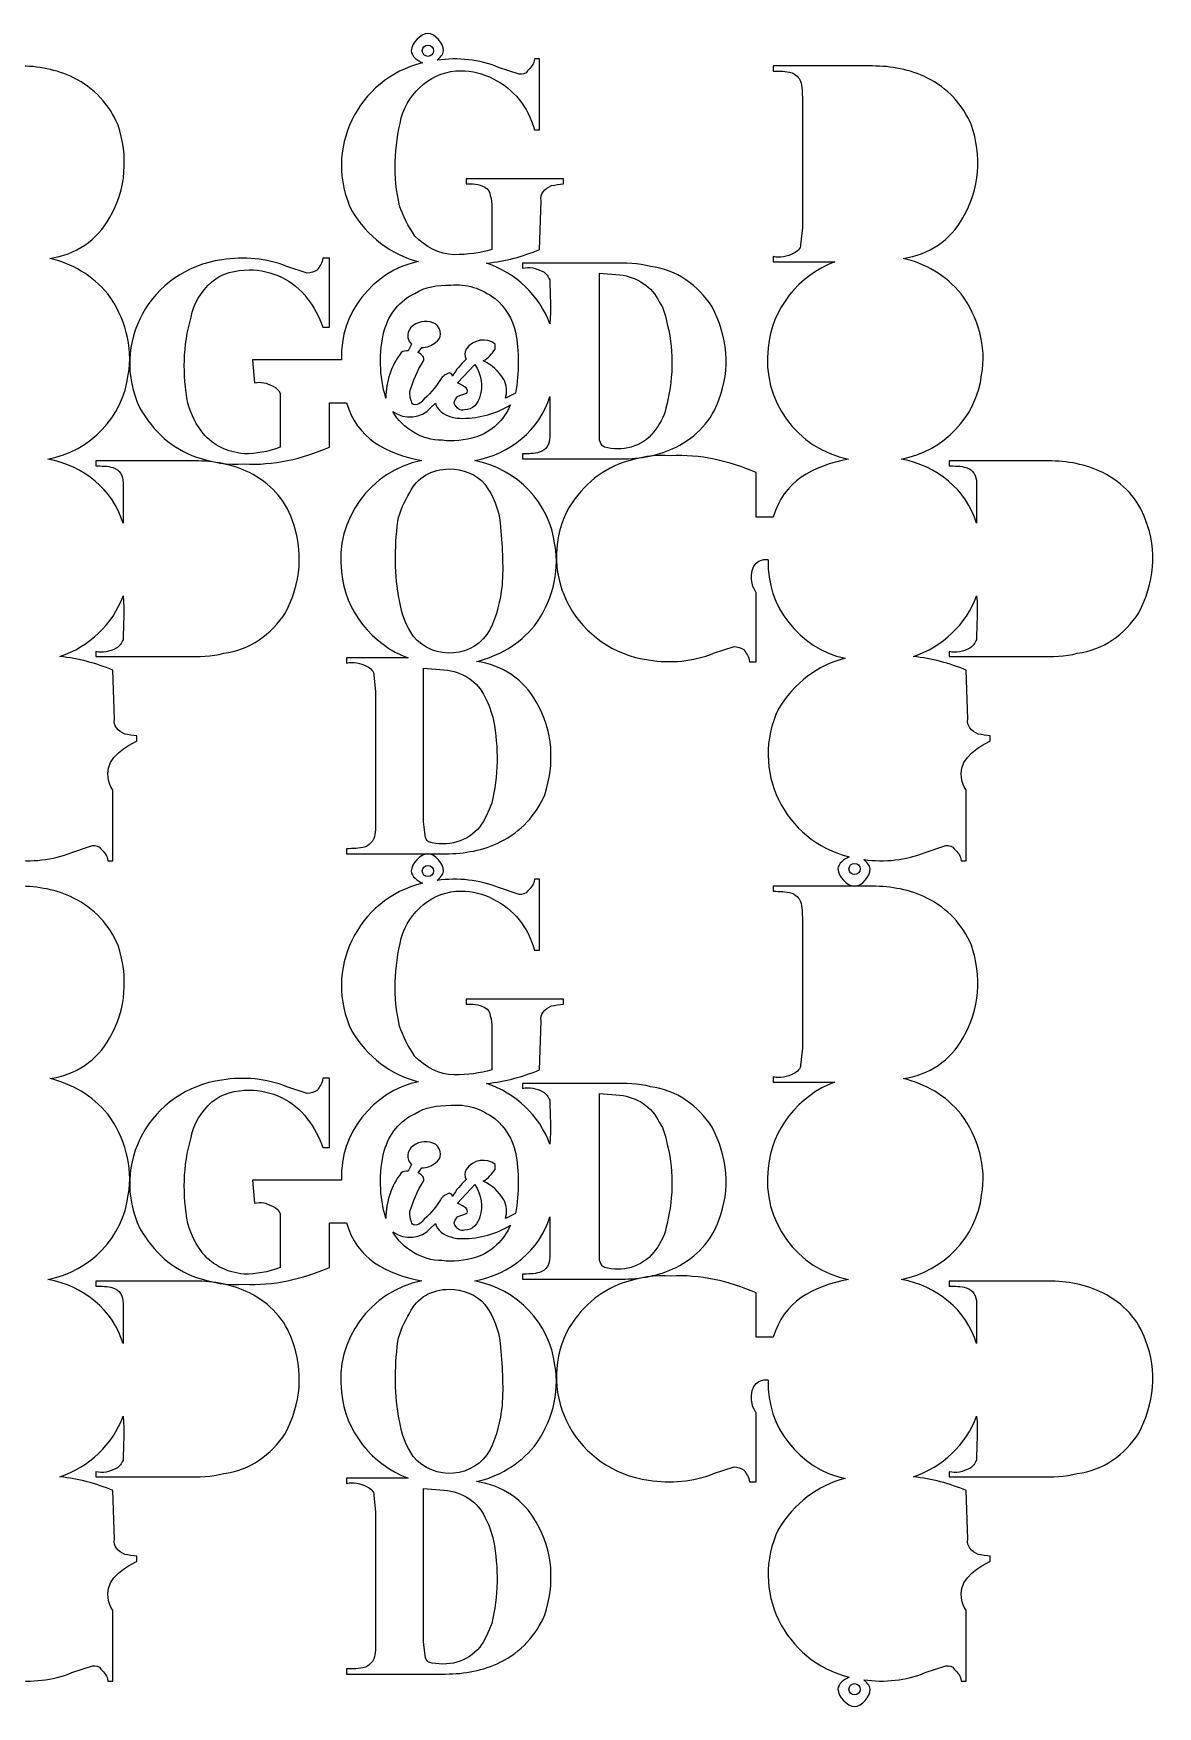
# Model space of a CAD drawing. Extents: x -18 to 3238, y 190 to 1701.
# Drawn here: x 2223 to 3238, y 190 to 1701 of the extents above; entities that cross this region are included whole.
import ezdxf

# ---------------------------------------------------------------- set-up
doc = ezdxf.new("R2010")
doc.units = 0
doc.layers.add('H0104_Printing_Least_16', color=7, linetype='CONTINUOUS')

msp = doc.modelspace()

# ---------------------------------------------------------------- linework, layer by layer
at = {"layer": 'H0104_Printing_Least_16', "color": 7}
for points in [[(2574.173736, 1685.034058)], [(2835.639729, 1453.760064)], [(2613.766735, 1380.640065)], [(2658.449734, 1376.070066)], [(2794.03873, 1362.360066)], [(2623.011734, 1336.464067)], [(2630.715734, 1293.810068)], [(2871.887628, 1215.99417)], [(2630.715734, 1101.870072)], [(2964.240626, 951.523176)], [(2574.173736, 944.565176)], [(2835.639729, 713.291182)], [(2613.766735, 640.171184)], [(2658.449734, 635.601184)], [(2794.03873, 621.891184)], [(2623.011734, 595.995185)], [(2630.715734, 553.341186)], [(2871.887628, 475.525288)], [(2630.715734, 361.401191)], [(2964.240626, 211.054295)]]:
    msp.add_lwpolyline(points, close=True, dxfattribs=at)
for points in [[(2675.397733, 1613.70906), (2680.020733, 1613.70906), (2680.020733, 1677.690058), (2675.397733, 1677.690058)], [(2661.530733, 1663.979058), (2643.041734, 1670.073058)], [(2980.293625, 1671.321158), (2890.927628, 1671.321158), (2890.927628, 1666.752158)], [(2917.121627, 1640.855159), (2917.121627, 1525.081162), (2915.580627, 1509.849162)], [(2701.591732, 1564.963061), (2701.591732, 1569.533061), (2613.766735, 1569.533061), (2613.766735, 1564.963061)], [(2636.878734, 1543.636061), (2636.878734, 1505.553062)], [(2680.020733, 1505.553062), (2681.560733, 1549.729061)], [(2484.340738, 1435.480064), (2490.503738, 1435.480064), (2490.503738, 1497.936063), (2484.340738, 1497.936063)], [(2890.927628, 1499.185163), (2890.927628, 1494.615163), (2946.396626, 1494.615163)], [(2470.473738, 1484.226063), (2451.983739, 1490.320063)], [(2746.274731, 1493.366063), (2664.612733, 1493.366063), (2664.612733, 1488.797063)], [(2733.947732, 1333.416067), (2733.947732, 1345.603066), (2733.947732, 1484.226063), (2752.437731, 1482.703063)], [(2564.461736, 1420.246064), (2561.379736, 1414.153065)], [(2639.959734, 1415.677065), (2639.959734, 1420.246064)], [(2501.288737, 1406.536065), (2501.236737, 1405.931065), (2421.114739, 1405.931065), (2422.708739, 1385.210065)], [(2570.624736, 1412.630065), (2573.705736, 1417.200065)], [(2606.062735, 1385.210065), (2621.470734, 1401.967065)], [(2445.820739, 1376.070066), (2445.820739, 1363.883066), (2445.820739, 1327.323067)], [(2658.449734, 1376.070066), (2649.204734, 1371.500066)], [(2490.503738, 1327.323067), (2490.503738, 1361.263066), (2490.503738, 1367.357066), (2505.911737, 1367.357066)], [(2581.409735, 1362.360066), (2586.032735, 1366.930066)], [(2689.264733, 1373.024066), (2689.264733, 1336.464067)], [(2368.975341, 1314.862167), (2279.609343, 1314.862167), (2279.609343, 1310.292167)], [(2664.612733, 1321.230067), (2664.612733, 1316.660067), (2753.977731, 1316.660067)], [(3138.994622, 1314.862167), (3049.628624, 1314.862167), (3049.628624, 1310.292167)], [(2890.927628, 1264.166168), (2875.519628, 1264.166168), (2875.519628, 1270.259168), (2875.519628, 1304.199167)], [(2304.262342, 1295.059168), (2304.262342, 1258.499169)], [(3074.281623, 1295.059168), (3074.281623, 1258.499169)], [(2886.252628, 1225.592169), (2886.305628, 1224.986169)], [(2869.356628, 1133.586172), (2875.519628, 1133.586172), (2875.519628, 1196.04217)], [(2279.609343, 1142.726171), (2279.609343, 1138.156172), (2361.271341, 1138.156172)], [(2561.379736, 1136.907072), (2505.911737, 1136.907072), (2505.911737, 1132.337072)], [(2837.000629, 1141.202171), (2855.489629, 1147.296171)], [(3049.628624, 1142.726171), (3049.628624, 1138.156172), (3131.290622, 1138.156172)], [(2296.558343, 1081.793173), (2295.017343, 1125.970172)], [(2530.563737, 1121.674072), (2532.104737, 1106.441072), (2532.104737, 990.667075)], [(2576.787736, 976.958076), (2575.246736, 989.144075), (2575.246736, 1127.767072), (2593.736735, 1126.244072)], [(3066.577623, 1081.793173), (3065.036623, 1125.970172)], [(2316.588342, 1061.989173), (2316.588342, 1066.559173)], [(3086.607623, 1061.989173), (3086.607623, 1066.559173)], [(2290.395343, 953.833176), (2295.017343, 953.833176), (2295.017343, 1017.813175)], [(3060.414623, 953.833176), (3065.036623, 953.833176), (3065.036623, 1017.813175)], [(2258.038344, 961.449176), (2276.528343, 967.544176)], [(3028.057624, 961.449176), (3046.547624, 967.544176)], [(2505.911737, 964.771076), (2505.911737, 960.201076), (2595.277735, 960.201076)], [(2675.397733, 873.240178), (2680.020733, 873.240178), (2680.020733, 937.221177), (2675.397733, 937.221177)], [(2661.530733, 923.510177), (2643.041734, 929.604177)], [(2980.293625, 930.852277), (2890.927628, 930.852277), (2890.927628, 926.283277)], [(2917.121627, 900.386277), (2917.121627, 784.61228), (2915.580627, 769.380281)], [(2701.591732, 824.494179), (2701.591732, 829.064179), (2613.766735, 829.064179), (2613.766735, 824.494179)], [(2636.878734, 803.16718), (2636.878734, 765.084181)], [(2680.020733, 765.084181), (2681.560733, 809.26018)], [(2484.340738, 695.011183), (2490.503738, 695.011183), (2490.503738, 757.467181), (2484.340738, 757.467181)], [(2890.927628, 758.716281), (2890.927628, 754.146281), (2946.396626, 754.146281)], [(2470.473738, 743.757181), (2451.983739, 749.851181)], [(2746.274731, 752.898181), (2664.612733, 752.898181), (2664.612733, 748.328181)], [(2733.947732, 592.947185), (2733.947732, 605.134185), (2733.947732, 743.757181), (2752.437731, 742.234181)], [(2564.461736, 679.778183), (2561.379736, 673.684183)], [(2639.959734, 675.208183), (2639.959734, 679.778183)], [(2501.288737, 666.067183), (2501.236737, 665.462183), (2421.114739, 665.462183), (2422.708739, 644.741184)], [(2570.624736, 672.161183), (2573.705736, 676.731183)], [(2606.062735, 644.741184), (2621.470734, 661.498183)], [(2445.820739, 635.601184), (2445.820739, 623.414184), (2445.820739, 586.854185)], [(2658.449734, 635.601184), (2649.204734, 631.031184)], [(2490.503738, 586.854185), (2490.503738, 620.794184), (2490.503738, 626.888184), (2505.911737, 626.888184)], [(2581.409735, 621.891184), (2586.032735, 626.461184)], [(2689.264733, 632.555184), (2689.264733, 595.995185)], [(2368.975341, 574.393286), (2279.609343, 574.393286), (2279.609343, 569.823286)], [(2664.612733, 580.761185), (2664.612733, 576.191186), (2753.977731, 576.191186)], [(3138.994622, 574.393286), (3049.628624, 574.393286), (3049.628624, 569.823286)], [(2890.927628, 523.697287), (2875.519628, 523.697287), (2875.519628, 529.790287), (2875.519628, 563.730286)], [(2304.262342, 554.590286), (2304.262342, 518.030287)], [(3074.281623, 554.590286), (3074.281623, 518.030287)], [(2886.252628, 485.123288), (2886.305628, 484.517288)], [(2869.356628, 393.11729), (2875.519628, 393.11729), (2875.519628, 455.573289)], [(2279.609343, 402.25729), (2279.609343, 397.68729), (2361.271341, 397.68729)], [(2561.379736, 396.43819), (2505.911737, 396.43819), (2505.911737, 391.86819)], [(2837.000629, 400.73329), (2855.489629, 406.82729)], [(3049.628624, 402.25729), (3049.628624, 397.68729), (3131.290622, 397.68729)], [(2296.558343, 341.324291), (2295.017343, 385.50129)], [(2530.563737, 381.20519), (2532.104737, 365.972191), (2532.104737, 250.198194)], [(2576.787736, 236.489194), (2575.246736, 248.675194), (2575.246736, 387.29819), (2593.736735, 385.77519)], [(3066.577623, 341.324291), (3065.036623, 385.50129)], [(2316.588342, 321.520292), (2316.588342, 326.090292)], [(3086.607623, 321.520292), (3086.607623, 326.090292)], [(2290.395343, 213.364295), (2295.017343, 213.364295), (2295.017343, 277.344293)], [(3060.414623, 213.364295), (3065.036623, 213.364295), (3065.036623, 277.344293)], [(2258.038344, 220.980294), (2276.528343, 227.075294)], [(3028.057624, 220.980294), (3046.547624, 227.075294)], [(2505.911737, 224.302194), (2505.911737, 219.732195), (2595.277735, 219.732195)]]:
    msp.add_lwpolyline(points, dxfattribs=at)
for points in [[(2579.224736, 1700.665057), (2572.676736, 1700.665057), (2564.265736, 1691.620058), (2564.265736, 1685.034058)], [(2593.308735, 1685.034058), (2593.308735, 1691.620058), (2585.771735, 1700.665057), (2579.224736, 1700.665057)], [(2564.265736, 1685.034058), (2564.265736, 1680.207058), (2570.226736, 1676.059058), (2574.327736, 1674.183058)], [(2574.173736, 1685.034058), (2574.173736, 1687.815058), (2576.434736, 1690.069058), (2579.224736, 1690.069058)], [(2579.224736, 1679.999058), (2576.434736, 1679.999058), (2574.173736, 1682.253058), (2574.173736, 1685.034058)], [(2579.224736, 1690.069058), (2582.013735, 1690.069058), (2584.274735, 1687.815058), (2584.274735, 1685.034058)], [(2584.274735, 1685.034058), (2584.274735, 1682.253058), (2582.013735, 1679.999058), (2579.224736, 1679.999058)], [(2587.598735, 1676.594058), (2589.748735, 1678.753058), (2593.308735, 1681.737058), (2593.308735, 1685.034058)], [(2643.041734, 1670.073058), (2625.507734, 1677.296058), (2606.588735, 1679.031058), (2587.598735, 1676.594058)], [(2675.397733, 1677.690058), (2675.397733, 1673.120058), (2672.316733, 1670.073058), (2669.234733, 1667.025058)], [(2259.579344, 1660.658158), (2244.171344, 1668.275158), (2227.223344, 1671.321158), (2210.274345, 1671.321158)], [(2574.327736, 1674.183058), (2516.002737, 1659.691059), (2484.287738, 1595.37106), (2510.533737, 1540.589061)], [(2575.246736, 1654.839059), (2584.491735, 1662.455058), (2596.817735, 1667.025058), (2609.143735, 1667.025058)], [(2609.143735, 1667.025058), (2629.174734, 1667.025058), (2649.204734, 1656.362059), (2661.530733, 1641.130059)], [(2669.234733, 1667.025058), (2667.694733, 1663.979058), (2664.612733, 1663.979058), (2661.530733, 1663.979058)], [(2890.927628, 1666.752158), (2897.090628, 1666.752158), (2901.713627, 1666.752158), (2907.876627, 1665.228158)], [(2907.876627, 1665.228158), (2910.958627, 1663.705158), (2914.039627, 1660.658158), (2915.580627, 1657.611159)], [(3029.598624, 1660.658158), (3014.190625, 1668.275158), (2997.242625, 1671.321158), (2980.293625, 1671.321158)], [(2299.640343, 1618.00416), (2291.936343, 1636.284159), (2278.069343, 1651.518159), (2259.579344, 1660.658158)], [(2555.216736, 1624.372059), (2558.298736, 1636.560059), (2566.001736, 1647.223059), (2575.246736, 1654.839059)], [(2915.580627, 1657.611159), (2917.121627, 1653.041159), (2917.121627, 1646.948159), (2917.121627, 1640.855159)], [(3069.659623, 1618.00416), (3061.955623, 1636.284159), (3048.087624, 1651.518159), (3029.598624, 1660.658158)], [(2661.530733, 1641.130059), (2667.694733, 1633.513059), (2672.316733, 1624.372059), (2675.397733, 1613.70906)], [(2291.936343, 1534.222162), (2307.344342, 1560.118161), (2308.884342, 1590.58516), (2299.640343, 1618.00416)], [(2553.675736, 1545.159061), (2547.512736, 1571.056061), (2549.053736, 1598.47706), (2555.216736, 1624.372059)], [(3061.955623, 1534.222162), (3077.363623, 1560.118161), (3078.903623, 1590.58516), (3069.659623, 1618.00416)], [(2613.766735, 1564.963061), (2619.929735, 1564.963061), (2624.551734, 1564.963061), (2630.715734, 1561.917061)], [(2630.715734, 1561.917061), (2633.796734, 1560.393061), (2635.337734, 1557.347061), (2635.337734, 1554.300061)], [(2681.560733, 1549.729061), (2680.020733, 1555.824061), (2684.642733, 1560.393061), (2690.805733, 1563.440061)], [(2690.805733, 1563.440061), (2693.887733, 1563.440061), (2698.509733, 1564.963061), (2701.591732, 1564.963061)], [(2510.533737, 1540.589061), (2524.400737, 1517.740062), (2545.971736, 1500.983062), (2570.624736, 1494.890063)], [(2567.542736, 1517.740062), (2561.379736, 1526.880062), (2556.757736, 1536.020062), (2553.675736, 1545.159061)], [(2635.337734, 1554.300061), (2636.878734, 1551.252061), (2636.878734, 1546.682061), (2636.878734, 1543.636061)], [(2238.008344, 1497.662163), (2261.120343, 1500.708162), (2281.150343, 1514.419162), (2291.936343, 1534.222162)], [(3008.027625, 1497.662163), (3031.139624, 1500.708162), (3051.169624, 1514.419162), (3061.955623, 1534.222162)], [(2602.980735, 1500.983062), (2589.113735, 1500.983062), (2576.787736, 1508.599062), (2567.542736, 1517.740062)], [(2290.395343, 1465.672163), (2276.528343, 1482.428163), (2258.038344, 1493.092163), (2238.008344, 1497.662163)], [(2393.43374, 1496.413063), (2328.720742, 1487.273063), (2291.741743, 1420.246064), (2319.476742, 1362.360066)], [(2451.983739, 1490.320063), (2433.494739, 1497.936063), (2413.46474, 1499.459063), (2393.43374, 1496.413063)], [(2484.340738, 1497.936063), (2484.340738, 1493.366063), (2481.258738, 1490.320063), (2479.717738, 1487.273063)], [(2636.878734, 1505.553062), (2626.092734, 1502.506062), (2615.307735, 1500.983062), (2602.980735, 1500.983062)], [(2632.255734, 1493.366063), (2649.204734, 1494.890063), (2664.612733, 1499.459063), (2680.020733, 1505.553062)], [(2909.417627, 1502.231162), (2903.253627, 1499.185163), (2897.090628, 1497.662163), (2890.927628, 1499.185163)], [(2915.580627, 1509.849162), (2915.580627, 1506.802162), (2912.498627, 1503.755162), (2909.417627, 1502.231162)], [(3060.414623, 1465.672163), (3046.547624, 1482.428163), (3028.057624, 1493.092163), (3008.027625, 1497.662163)], [(2384.18874, 1476.610063), (2393.43374, 1484.226063), (2405.76074, 1487.273063), (2418.08674, 1487.273063)], [(2418.08674, 1487.273063), (2438.116739, 1487.273063), (2458.146739, 1478.133063), (2470.473738, 1461.376063)], [(2479.717738, 1487.273063), (2476.636738, 1485.749063), (2473.554738, 1484.226063), (2470.473738, 1484.226063)], [(2570.624736, 1494.890063), (2529.023737, 1485.749063), (2499.747738, 1447.666064), (2501.288737, 1406.536065)], [(2689.264733, 1438.527064), (2680.020733, 1464.423063), (2658.449734, 1484.226063), (2632.255734, 1493.366063)], [(2664.612733, 1488.797063), (2670.775733, 1490.320063), (2676.938733, 1488.797063), (2683.101733, 1485.749063)], [(2683.101733, 1485.749063), (2686.183733, 1484.226063), (2687.724733, 1481.179063), (2689.264733, 1478.133063)], [(2780.17173, 1490.320063), (2769.385731, 1493.366063), (2757.059731, 1493.366063), (2746.274731, 1493.366063)], [(2752.437731, 1482.703063), (2767.845731, 1481.179063), (2781.71273, 1472.040063), (2787.87573, 1458.330064)], [(2835.639729, 1453.760064), (2823.313729, 1473.563063), (2803.28373, 1487.273063), (2780.17173, 1490.320063)], [(2946.396626, 1494.615163), (2914.039627, 1482.428163), (2889.386628, 1451.962164), (2886.305628, 1416.925165)], [(2308.884342, 1392.552165), (2313.507342, 1418.449165), (2305.803342, 1444.345164), (2290.395343, 1465.672163)], [(2365.699741, 1444.620064), (2367.240741, 1456.806064), (2374.944741, 1467.469063), (2384.18874, 1476.610063)], [(2539.808737, 1432.433064), (2544.430736, 1447.666064), (2553.675736, 1459.853064), (2567.542736, 1465.946063)], [(2567.542736, 1465.946063), (2576.787736, 1472.040063), (2587.572735, 1473.563063), (2599.899735, 1473.563063)], [(2599.899735, 1473.563063), (2613.766735, 1475.086063), (2627.633734, 1470.517063), (2639.959734, 1461.376063)], [(2689.264733, 1478.133063), (2689.264733, 1464.423063), (2690.805733, 1452.237064), (2689.264733, 1438.527064)], [(3078.903623, 1392.552165), (3083.526623, 1418.449165), (3075.822623, 1444.345164), (3060.414623, 1465.672163)], [(2470.473738, 1461.376063), (2476.636738, 1453.760064), (2481.258738, 1444.620064), (2484.340738, 1435.480064)], [(2639.959734, 1461.376063), (2649.204734, 1453.760064), (2655.367734, 1443.096064), (2658.449734, 1430.910064)], [(2787.87573, 1458.330064), (2792.49773, 1452.237064), (2794.03873, 1444.620064), (2795.57973, 1437.003064)], [(2841.802729, 1369.976066), (2852.588729, 1397.397065), (2849.506729, 1427.863064), (2835.639729, 1453.760064)], [(2362.617741, 1366.930066), (2357.995741, 1392.827065), (2357.995741, 1418.723065), (2365.699741, 1444.620064)], [(2566.001736, 1437.003064), (2559.838736, 1432.433064), (2559.838736, 1424.816064), (2564.461736, 1420.246064)], [(2586.032735, 1438.527064), (2579.868736, 1441.573064), (2572.164736, 1441.573064), (2566.001736, 1437.003064)], [(2586.032735, 1421.770064), (2592.195735, 1424.816064), (2592.195735, 1433.957064), (2586.032735, 1438.527064)], [(2795.57973, 1437.003064), (2801.74273, 1412.630065), (2800.20173, 1386.733065), (2794.03873, 1362.360066)], [(2541.349736, 1371.500066), (2535.186737, 1391.303065), (2535.186737, 1412.630065), (2539.808737, 1432.433064)], [(2573.705736, 1417.200065), (2578.328736, 1417.200065), (2582.950735, 1418.723065), (2586.032735, 1421.770064)], [(2639.959734, 1420.246064), (2632.255734, 1426.340064), (2619.929735, 1424.816064), (2613.766735, 1415.677065)], [(2658.449734, 1430.910064), (2661.530733, 1414.153065), (2661.530733, 1394.350065), (2658.449734, 1376.070066)], [(2555.216736, 1412.630065), (2545.971736, 1400.443065), (2541.349736, 1386.733065), (2541.349736, 1371.500066)], [(2561.379736, 1414.153065), (2559.838736, 1414.153065), (2556.757736, 1414.153065), (2555.216736, 1412.630065)], [(2562.920736, 1377.593066), (2566.001736, 1386.733065), (2569.083736, 1395.873065), (2575.246736, 1405.013065)], [(2575.246736, 1405.013065), (2576.787736, 1408.060065), (2573.705736, 1411.107065), (2570.624736, 1412.630065)], [(2613.766735, 1406.536065), (2609.143735, 1401.967065), (2604.521735, 1397.397065), (2601.440735, 1391.303065)], [(2613.766735, 1415.677065), (2612.225735, 1412.630065), (2612.225735, 1409.583065), (2613.766735, 1406.536065)], [(2629.174734, 1405.013065), (2633.796734, 1408.060065), (2636.878734, 1411.107065), (2639.959734, 1415.677065)], [(2647.663734, 1388.256065), (2643.041734, 1395.873065), (2636.878734, 1401.967065), (2629.174734, 1405.013065)], [(2886.305628, 1416.925165), (2880.142628, 1369.702166), (2912.498627, 1325.525167), (2958.722626, 1316.386167)], [(2236.467344, 1316.386167), (2274.987343, 1324.002167), (2304.262342, 1354.469166), (2308.884342, 1392.552165)], [(2598.358735, 1394.350065), (2595.277735, 1392.827065), (2592.195735, 1391.303065), (2590.654735, 1388.256065)], [(2601.440735, 1391.303065), (2601.440735, 1392.827065), (2599.899735, 1394.350065), (2598.358735, 1394.350065)], [(2621.470734, 1401.967065), (2627.633734, 1392.827065), (2629.174734, 1382.163065), (2626.092734, 1373.024066)], [(3006.486625, 1316.386167), (3045.006624, 1324.002167), (3074.281623, 1354.469166), (3078.903623, 1392.552165)], [(2422.708739, 1385.210065), (2428.871739, 1386.733065), (2433.494739, 1385.210065), (2439.657739, 1382.163065)], [(2439.657739, 1382.163065), (2442.738739, 1380.640065), (2444.279739, 1379.117066), (2445.820739, 1376.070066)], [(2564.461736, 1368.453066), (2562.920736, 1371.500066), (2562.920736, 1374.547066), (2562.920736, 1377.593066)], [(2590.654735, 1388.256065), (2586.032735, 1380.640065), (2579.868736, 1374.547066), (2573.705736, 1368.453066)], [(2613.766735, 1380.640065), (2612.225735, 1382.163065), (2609.143735, 1383.687065), (2606.062735, 1385.210065)], [(2606.062735, 1373.024066), (2609.143735, 1374.547066), (2610.684735, 1374.547066), (2613.766735, 1376.070066)], [(2613.766735, 1376.070066), (2615.307735, 1376.070066), (2615.307735, 1379.117066), (2613.766735, 1380.640065)], [(2649.204734, 1371.500066), (2650.745734, 1376.070066), (2650.745734, 1383.687065), (2647.663734, 1388.256065)], [(2319.476742, 1362.360066), (2331.802742, 1341.033066), (2348.750741, 1325.800067), (2370.321741, 1318.184067)], [(2376.485741, 1339.510067), (2370.321741, 1347.126066), (2365.699741, 1356.267066), (2362.617741, 1366.930066)], [(2505.911737, 1367.357066), (2515.155737, 1335.366067), (2541.349736, 1321.230067), (2573.705736, 1315.136067)], [(2547.512736, 1359.313066), (2558.298736, 1351.696066), (2573.705736, 1353.220066), (2581.409735, 1362.360066)], [(2592.195735, 1333.416067), (2573.705736, 1333.416067), (2556.757736, 1344.080066), (2547.512736, 1359.313066)], [(2567.542736, 1365.407066), (2566.001736, 1365.407066), (2564.461736, 1366.930066), (2564.461736, 1368.453066)], [(2573.705736, 1368.453066), (2572.164736, 1366.930066), (2570.624736, 1365.407066), (2567.542736, 1365.407066)], [(2586.032735, 1366.930066), (2587.572735, 1360.837066), (2593.736735, 1356.267066), (2599.899735, 1354.744066)], [(2602.980735, 1366.930066), (2602.980735, 1368.453066), (2604.521735, 1371.500066), (2606.062735, 1373.024066)], [(2612.225735, 1360.837066), (2609.143735, 1359.313066), (2604.521735, 1362.360066), (2602.980735, 1366.930066)], [(2610.684735, 1353.220066), (2626.092734, 1353.220066), (2641.500734, 1357.790066), (2653.826734, 1365.407066)], [(2626.092734, 1373.024066), (2624.551734, 1366.930066), (2619.929735, 1360.837066), (2612.225735, 1360.837066)], [(2621.470734, 1315.136067), (2653.826734, 1321.230067), (2680.020733, 1342.557066), (2689.264733, 1373.024066)], [(2653.826734, 1365.407066), (2647.663734, 1351.696066), (2636.878734, 1341.033066), (2623.011734, 1336.464067)], [(2794.03873, 1362.360066), (2792.49773, 1354.744066), (2787.87573, 1347.126066), (2783.25273, 1341.033066)], [(2803.28373, 1327.323067), (2821.772729, 1336.464067), (2835.639729, 1351.696066), (2841.802729, 1369.976066)], [(2599.899735, 1354.744066), (2602.980735, 1353.220066), (2607.603735, 1353.220066), (2610.684735, 1353.220066)], [(2413.46474, 1321.230067), (2398.05674, 1322.753067), (2385.72974, 1328.847067), (2376.485741, 1339.510067)], [(2623.011734, 1336.464067), (2612.225735, 1333.416067), (2601.440735, 1331.893067), (2592.195735, 1333.416067)], [(2689.264733, 1336.464067), (2689.264733, 1330.370067), (2686.183733, 1324.277067), (2680.020733, 1322.753067)], [(2738.569732, 1327.323067), (2735.488732, 1328.847067), (2735.488732, 1330.370067), (2733.947732, 1333.416067)], [(2783.25273, 1341.033066), (2772.467731, 1327.323067), (2753.977731, 1322.753067), (2738.569732, 1327.323067)], [(2304.262342, 1258.499169), (2295.017343, 1288.966168), (2268.824343, 1310.292167), (2236.467344, 1316.386167)], [(2418.28034, 1304.199167), (2402.87334, 1311.815167), (2385.92434, 1314.862167), (2368.975341, 1314.862167)], [(2370.321741, 1318.184067), (2384.18874, 1313.613067), (2399.59674, 1310.567067), (2413.46474, 1312.090067)], [(2445.820739, 1327.323067), (2435.034739, 1322.753067), (2424.249739, 1321.230067), (2413.46474, 1321.230067)], [(2413.46474, 1312.090067), (2439.657739, 1310.567067), (2465.850738, 1316.660067), (2490.503738, 1327.323067)], [(2573.705736, 1315.136067), (2527.482737, 1305.997067), (2495.125738, 1261.820068), (2501.288737, 1214.59707)], [(2693.887733, 1238.970069), (2689.264733, 1277.053068), (2659.989734, 1307.520067), (2621.470734, 1315.136067)], [(2680.020733, 1322.753067), (2675.397733, 1321.230067), (2669.234733, 1321.230067), (2664.612733, 1321.230067)], [(2753.977731, 1316.660067), (2770.926731, 1316.660067), (2787.87573, 1319.707067), (2803.28373, 1327.323067)], [(2798.48063, 1319.432167), (2784.61363, 1320.956167), (2769.205631, 1317.909167), (2755.338631, 1313.339167)], [(2875.519628, 1304.199167), (2850.867629, 1314.862167), (2824.673629, 1320.956167), (2798.48063, 1319.432167)], [(2958.722626, 1316.386167), (2926.365627, 1310.292167), (2900.172627, 1296.156168), (2890.927628, 1264.166168)], [(3074.281623, 1258.499169), (3065.036623, 1288.966168), (3038.843624, 1310.292167), (3006.486625, 1316.386167)], [(3188.29962, 1304.199167), (3172.891621, 1311.815167), (3155.943621, 1314.862167), (3138.994622, 1314.862167)], [(2279.609343, 1310.292167), (2284.232343, 1310.292167), (2290.395343, 1310.292167), (2295.017343, 1308.769167)], [(2295.017343, 1308.769167), (2301.180342, 1307.246167), (2304.262342, 1301.152167), (2304.262342, 1295.059168)], [(2456.800339, 1261.546168), (2450.637339, 1279.826168), (2436.770339, 1295.059168), (2418.28034, 1304.199167)], [(2562.920736, 1286.193068), (2569.083736, 1299.904068), (2582.950735, 1307.520067), (2598.358735, 1307.520067)], [(2598.358735, 1307.520067), (2610.684735, 1307.520067), (2623.011734, 1302.950067), (2630.715734, 1293.810068)], [(2755.338631, 1313.339167), (2733.767632, 1305.722167), (2716.818632, 1290.489168), (2704.492632, 1269.162168)], [(3049.628624, 1310.292167), (3054.251624, 1310.292167), (3060.414623, 1310.292167), (3065.036623, 1308.769167)], [(3065.036623, 1308.769167), (3071.199623, 1307.246167), (3074.281623, 1301.152167), (3074.281623, 1295.059168)], [(3226.819619, 1261.546168), (3220.656619, 1279.826168), (3206.78962, 1295.059168), (3188.29962, 1304.199167)], [(2552.134736, 1260.297068), (2553.675736, 1269.437068), (2558.298736, 1278.577068), (2562.920736, 1286.193068)], [(2630.715734, 1293.810068), (2638.418734, 1283.147068), (2643.041734, 1270.960068), (2644.581734, 1258.774069)], [(2704.492632, 1269.162168), (2676.758633, 1211.27617), (2713.737632, 1144.249171), (2778.450631, 1135.109172)], [(2450.637339, 1177.762171), (2464.504338, 1203.65917), (2467.586338, 1234.126169), (2456.800339, 1261.546168)], [(2553.675736, 1188.70007), (2549.053736, 1211.55007), (2549.053736, 1235.923069), (2552.134736, 1260.297068)], [(2644.581734, 1258.774069), (2646.122734, 1238.970069), (2647.663734, 1220.691069), (2646.122734, 1202.41107)], [(3220.656619, 1177.762171), (3234.523619, 1203.65917), (3237.605619, 1234.126169), (3226.819619, 1261.546168)], [(2675.397733, 1165.851071), (2690.805733, 1187.17707), (2698.509733, 1213.07407), (2693.887733, 1238.970069)], [(2871.887628, 1215.99417), (2874.887628, 1227.994169), (2886.252628, 1225.592169), (2886.252628, 1225.592169)], [(2886.305628, 1224.986169), (2884.764628, 1183.85617), (2914.039627, 1145.773171), (2955.640626, 1136.632172)], [(2501.288737, 1214.59707), (2504.370737, 1179.560071), (2529.023737, 1149.094071), (2561.379736, 1136.907072)], [(2875.519628, 1196.04217), (2875.519628, 1196.04217), (2868.887628, 1203.99417), (2871.887628, 1215.99417)], [(2646.122734, 1202.41107), (2644.581734, 1188.70007), (2641.500734, 1174.990071), (2635.337734, 1162.803071)], [(2247.253344, 1138.156172), (2273.446343, 1147.296171), (2295.017343, 1167.099171), (2304.262342, 1192.99617)], [(2304.262342, 1192.99617), (2305.803342, 1179.286171), (2304.262342, 1167.099171), (2304.262342, 1153.389171)], [(2566.001736, 1156.710071), (2559.838736, 1165.851071), (2555.216736, 1176.514071), (2553.675736, 1188.70007)], [(3017.272625, 1138.156172), (3043.465624, 1147.296171), (3065.036623, 1167.099171), (3074.281623, 1192.99617)], [(3074.281623, 1192.99617), (3075.822623, 1179.286171), (3074.281623, 1167.099171), (3074.281623, 1153.389171)], [(2395.16934, 1141.202171), (2418.28034, 1144.249171), (2438.311339, 1157.959171), (2450.637339, 1177.762171)], [(2623.011734, 1133.861072), (2643.041734, 1138.430072), (2661.530733, 1149.094071), (2675.397733, 1165.851071)], [(3165.188621, 1141.202171), (3188.29962, 1144.249171), (3208.32962, 1157.959171), (3220.656619, 1177.762171)], [(2304.262342, 1153.389171), (2302.721342, 1150.343171), (2301.180342, 1147.296171), (2298.099343, 1145.773171)], [(2635.337734, 1162.803071), (2621.470734, 1136.907072), (2584.491735, 1133.861072), (2566.001736, 1156.710071)], [(3074.281623, 1153.389171), (3072.740623, 1150.343171), (3071.199623, 1147.296171), (3068.118623, 1145.773171)], [(2295.017343, 1125.970172), (2279.609343, 1132.063172), (2264.201343, 1136.632172), (2247.253344, 1138.156172)], [(2298.099343, 1145.773171), (2291.936343, 1142.726171), (2285.773343, 1141.202171), (2279.609343, 1142.726171)], [(2361.271341, 1138.156172), (2372.057341, 1138.156172), (2384.38334, 1138.156172), (2395.16934, 1141.202171)], [(2505.911737, 1132.337072), (2512.074737, 1133.861072), (2518.237737, 1132.337072), (2524.400737, 1129.291072)], [(2676.938733, 1097.301073), (2666.153733, 1117.104072), (2646.122734, 1130.814072), (2623.011734, 1133.861072)], [(2778.450631, 1135.109172), (2798.48063, 1132.063172), (2818.51063, 1133.586172), (2837.000629, 1141.202171)], [(2855.489629, 1147.296171), (2858.571629, 1147.296171), (2861.652628, 1145.773171), (2864.734628, 1144.249171)], [(2864.734628, 1144.249171), (2866.275628, 1141.202171), (2869.356628, 1138.156172), (2869.356628, 1133.586172)], [(2955.640626, 1136.632172), (2930.988627, 1130.539172), (2909.417627, 1113.782172), (2895.550628, 1090.933173)], [(3065.036623, 1125.970172), (3049.628624, 1132.063172), (3034.220624, 1136.632172), (3017.272625, 1138.156172)], [(3068.118623, 1145.773171), (3061.955623, 1142.726171), (3055.792624, 1141.202171), (3049.628624, 1142.726171)], [(3131.290622, 1138.156172), (3142.076621, 1138.156172), (3154.402621, 1138.156172), (3165.188621, 1141.202171)], [(2524.400737, 1129.291072), (2527.482737, 1127.767072), (2530.563737, 1124.720072), (2530.563737, 1121.674072)], [(2593.736735, 1126.244072), (2610.684735, 1124.720072), (2624.551734, 1115.580072), (2630.715734, 1101.870072)], [(2630.715734, 1101.870072), (2633.796734, 1095.777073), (2636.878734, 1088.161073), (2638.418734, 1080.544073)], [(2684.642733, 1013.518075), (2693.887733, 1040.937074), (2692.346733, 1071.404073), (2676.938733, 1097.301073)], [(2895.550628, 1090.933173), (2869.303628, 1036.151174), (2901.018627, 971.831176), (2959.343626, 957.339176)], [(2305.803342, 1068.082173), (2299.640343, 1071.129173), (2295.017343, 1075.699173), (2296.558343, 1081.793173)], [(2638.418734, 1080.544073), (2643.041734, 1056.171074), (2643.041734, 1030.274074), (2636.878734, 1005.901075)], [(3075.822623, 1068.082173), (3069.659623, 1071.129173), (3065.036623, 1075.699173), (3066.577623, 1081.793173)], [(2291.011343, 1037.555174), (2293.395343, 1051.063174), (2316.588342, 1061.989173), (2316.588342, 1061.989173)], [(2316.588342, 1066.559173), (2313.507342, 1066.559173), (2308.884342, 1068.082173), (2305.803342, 1068.082173)], [(3061.030623, 1037.555174), (3063.413623, 1051.063174), (3086.607623, 1061.989173), (3086.607623, 1061.989173)], [(3086.607623, 1066.559173), (3083.526623, 1066.559173), (3078.903623, 1068.082173), (3075.822623, 1068.082173)], [(2295.017343, 1017.813175), (2295.017343, 1017.813175), (2288.627343, 1024.047174), (2291.011343, 1037.555174)], [(3065.036623, 1017.813175), (3065.036623, 1017.813175), (3058.646624, 1024.047174), (3061.030623, 1037.555174)], [(2644.581734, 970.864076), (2663.071733, 980.004075), (2676.938733, 995.238075), (2684.642733, 1013.518075)], [(2636.878734, 1005.901075), (2633.796734, 998.284075), (2630.715734, 990.667075), (2626.092734, 984.574075)], [(2532.104737, 990.667075), (2532.104737, 984.574075), (2532.104737, 978.481076), (2530.563737, 973.911076)], [(2626.092734, 984.574075), (2615.307735, 970.864076), (2596.817735, 966.294076), (2579.868736, 970.864076)], [(2276.528343, 967.544176), (2279.609343, 967.544176), (2282.691343, 967.544176), (2284.232343, 964.497176)], [(2530.563737, 973.911076), (2529.023737, 970.864076), (2525.941737, 967.817076), (2522.860737, 966.294076)], [(2579.868736, 970.864076), (2578.328736, 972.387076), (2576.787736, 973.911076), (2576.787736, 976.958076)], [(2595.277735, 960.201076), (2612.225735, 960.201076), (2629.174734, 963.248076), (2644.581734, 970.864076)], [(3046.547624, 967.544176), (3049.628624, 967.544176), (3052.710624, 967.544176), (3054.251624, 964.497176)], [(2202.596345, 954.928176), (2221.586344, 952.491176), (2240.505344, 954.226176), (2258.038344, 961.449176)], [(2284.232343, 964.497176), (2287.313343, 961.449176), (2290.395343, 958.402176), (2290.395343, 953.833176)], [(2522.860737, 966.294076), (2516.696737, 964.771076), (2512.074737, 964.771076), (2505.911737, 964.771076)], [(2579.224736, 960.196176), (2572.676736, 960.196176), (2564.265736, 951.151176), (2564.265736, 944.565176)], [(2593.308735, 944.565176), (2593.308735, 951.151176), (2585.771735, 960.196176), (2579.224736, 960.196176)], [(2959.343626, 957.339176), (2955.242626, 955.463176), (2949.282626, 951.315176), (2949.282626, 946.488176)], [(2959.189626, 946.488176), (2959.189626, 949.269176), (2961.451626, 951.523176), (2964.240626, 951.523176)], [(2964.240626, 951.523176), (2967.029626, 951.523176), (2969.290626, 949.269176), (2969.290626, 946.488176)], [(2972.614626, 954.928176), (2991.605625, 952.491176), (3010.524625, 954.226176), (3028.057624, 961.449176)], [(2978.324626, 946.488176), (2978.324626, 949.785176), (2974.764626, 952.769176), (2972.614626, 954.928176)], [(3054.251624, 964.497176), (3057.332624, 961.449176), (3060.414623, 958.402176), (3060.414623, 953.833176)], [(2564.265736, 944.565176), (2564.265736, 939.738177), (2570.226736, 935.590177), (2574.327736, 933.714177)], [(2574.173736, 944.565176), (2574.173736, 947.346176), (2576.434736, 949.600176), (2579.224736, 949.600176)], [(2579.224736, 939.530177), (2576.434736, 939.530177), (2574.173736, 941.784176), (2574.173736, 944.565176)], [(2579.224736, 949.600176), (2582.013735, 949.600176), (2584.274735, 947.346176), (2584.274735, 944.565176)], [(2584.274735, 944.565176), (2584.274735, 941.784176), (2582.013735, 939.530177), (2579.224736, 939.530177)], [(2587.598735, 936.125177), (2589.748735, 938.284177), (2593.308735, 941.268176), (2593.308735, 944.565176)], [(2643.041734, 929.604177), (2625.507734, 936.827177), (2606.588735, 938.562177), (2587.598735, 936.125177)], [(2675.397733, 937.221177), (2675.397733, 932.651177), (2672.316733, 929.604177), (2669.234733, 926.556177)], [(2949.282626, 946.488176), (2949.282626, 939.902177), (2957.693626, 930.857177), (2964.240626, 930.857177)], [(2964.240626, 941.453176), (2961.451626, 941.453176), (2959.189626, 943.708176), (2959.189626, 946.488176)], [(2969.290626, 946.488176), (2969.290626, 943.708176), (2967.029626, 941.453176), (2964.240626, 941.453176)], [(2964.240626, 930.857177), (2970.787626, 930.857177), (2978.324626, 939.902177), (2978.324626, 946.488176)], [(2259.579344, 920.189277), (2244.171344, 927.806277), (2227.223344, 930.852277), (2210.274345, 930.852277)], [(2574.327736, 933.714177), (2516.002737, 919.222177), (2484.287738, 854.902179), (2510.533737, 800.12018)], [(2575.246736, 914.370177), (2584.491735, 921.986177), (2596.817735, 926.556177), (2609.143735, 926.556177)], [(2609.143735, 926.556177), (2629.174734, 926.556177), (2649.204734, 915.893177), (2661.530733, 900.661177)], [(2669.234733, 926.556177), (2667.694733, 923.510177), (2664.612733, 923.510177), (2661.530733, 923.510177)], [(2890.927628, 926.283277), (2897.090628, 926.283277), (2901.713627, 926.283277), (2907.876627, 924.759277)], [(2907.876627, 924.759277), (2910.958627, 923.236277), (2914.039627, 920.189277), (2915.580627, 917.142277)], [(3029.598624, 920.189277), (3014.190625, 927.806277), (2997.242625, 930.852277), (2980.293625, 930.852277)], [(2299.640343, 877.536278), (2291.936343, 895.816278), (2278.069343, 911.049277), (2259.579344, 920.189277)], [(2555.216736, 883.903178), (2558.298736, 896.091178), (2566.001736, 906.754177), (2575.246736, 914.370177)], [(2915.580627, 917.142277), (2917.121627, 912.572277), (2917.121627, 906.479277), (2917.121627, 900.386277)], [(3069.659623, 877.536278), (3061.955623, 895.816278), (3048.087624, 911.049277), (3029.598624, 920.189277)], [(2661.530733, 900.661177), (2667.694733, 893.044178), (2672.316733, 883.903178), (2675.397733, 873.240178)], [(2291.936343, 793.75328), (2307.344342, 819.64928), (2308.884342, 850.116279), (2299.640343, 877.536278)], [(2553.675736, 804.69018), (2547.512736, 830.587179), (2549.053736, 858.008179), (2555.216736, 883.903178)], [(3061.955623, 793.75328), (3077.363623, 819.64928), (3078.903623, 850.116279), (3069.659623, 877.536278)], [(2613.766735, 824.494179), (2619.929735, 824.494179), (2624.551734, 824.494179), (2630.715734, 821.448179)], [(2630.715734, 821.448179), (2633.796734, 819.92418), (2635.337734, 816.87818), (2635.337734, 813.83118)], [(2681.560733, 809.26018), (2680.020733, 815.35518), (2684.642733, 819.92418), (2690.805733, 822.971179)], [(2690.805733, 822.971179), (2693.887733, 822.971179), (2698.509733, 824.494179), (2701.591732, 824.494179)], [(2567.542736, 777.271181), (2561.379736, 786.41118), (2556.757736, 795.55118), (2553.675736, 804.69018)], [(2635.337734, 813.83118), (2636.878734, 810.78318), (2636.878734, 806.21318), (2636.878734, 803.16718)], [(2238.008344, 757.193281), (2261.120343, 760.239281), (2281.150343, 773.950281), (2291.936343, 793.75328)], [(2510.533737, 800.12018), (2524.400737, 777.271181), (2545.971736, 760.514181), (2570.624736, 754.421181)], [(3008.027625, 757.193281), (3031.139624, 760.239281), (3051.169624, 773.950281), (3061.955623, 793.75328)], [(2602.980735, 760.514181), (2589.113735, 760.514181), (2576.787736, 768.130181), (2567.542736, 777.271181)], [(2290.395343, 725.203282), (2276.528343, 741.959281), (2258.038344, 752.623281), (2238.008344, 757.193281)], [(2393.43374, 755.944181), (2328.720742, 746.804181), (2291.741743, 679.778183), (2319.476742, 621.891184)], [(2451.983739, 749.851181), (2433.494739, 757.467181), (2413.46474, 758.991181), (2393.43374, 755.944181)], [(2484.340738, 757.467181), (2484.340738, 752.898181), (2481.258738, 749.851181), (2479.717738, 746.804181)], [(2636.878734, 765.084181), (2626.092734, 762.037181), (2615.307735, 760.514181), (2602.980735, 760.514181)], [(2632.255734, 752.898181), (2649.204734, 754.421181), (2664.612733, 758.991181), (2680.020733, 765.084181)], [(2909.417627, 761.763281), (2903.253627, 758.716281), (2897.090628, 757.193281), (2890.927628, 758.716281)], [(2915.580627, 769.380281), (2915.580627, 766.333281), (2912.498627, 763.286281), (2909.417627, 761.763281)], [(3060.414623, 725.203282), (3046.547624, 741.959281), (3028.057624, 752.623281), (3008.027625, 757.193281)], [(2384.18874, 736.141182), (2393.43374, 743.757181), (2405.76074, 746.804181), (2418.08674, 746.804181)], [(2418.08674, 746.804181), (2438.116739, 746.804181), (2458.146739, 737.664182), (2470.473738, 720.907182)], [(2479.717738, 746.804181), (2476.636738, 745.280181), (2473.554738, 743.757181), (2470.473738, 743.757181)], [(2570.624736, 754.421181), (2529.023737, 745.280181), (2499.747738, 707.197182), (2501.288737, 666.067183)], [(2689.264733, 698.058183), (2680.020733, 723.954182), (2658.449734, 743.757181), (2632.255734, 752.898181)], [(2664.612733, 748.328181), (2670.775733, 749.851181), (2676.938733, 748.328181), (2683.101733, 745.280181)], [(2683.101733, 745.280181), (2686.183733, 743.757181), (2687.724733, 740.711181), (2689.264733, 737.664182)], [(2780.17173, 749.851181), (2769.385731, 752.898181), (2757.059731, 752.898181), (2746.274731, 752.898181)], [(2752.437731, 742.234181), (2767.845731, 740.711181), (2781.71273, 731.571182), (2787.87573, 717.861182)], [(2835.639729, 713.291182), (2823.313729, 733.094182), (2803.28373, 746.804181), (2780.17173, 749.851181)], [(2946.396626, 754.146281), (2914.039627, 741.959281), (2889.386628, 711.493282), (2886.305628, 676.456283)], [(2308.884342, 652.083284), (2313.507342, 677.980283), (2305.803342, 703.876282), (2290.395343, 725.203282)], [(2365.699741, 704.151182), (2367.240741, 716.337182), (2374.944741, 727.000182), (2384.18874, 736.141182)], [(2539.808737, 691.964183), (2544.430736, 707.197182), (2553.675736, 719.384182), (2567.542736, 725.477182)], [(2567.542736, 725.477182), (2576.787736, 731.571182), (2587.572735, 733.094182), (2599.899735, 733.094182)], [(2599.899735, 733.094182), (2613.766735, 734.618182), (2627.633734, 730.048182), (2639.959734, 720.907182)], [(2689.264733, 737.664182), (2689.264733, 723.954182), (2690.805733, 711.768182), (2689.264733, 698.058183)], [(3078.903623, 652.083284), (3083.526623, 677.980283), (3075.822623, 703.876282), (3060.414623, 725.203282)], [(2470.473738, 720.907182), (2476.636738, 713.291182), (2481.258738, 704.151182), (2484.340738, 695.011183)], [(2639.959734, 720.907182), (2649.204734, 713.291182), (2655.367734, 702.627182), (2658.449734, 690.441183)], [(2787.87573, 717.861182), (2792.49773, 711.768182), (2794.03873, 704.151182), (2795.57973, 696.534183)], [(2841.802729, 629.507184), (2852.588729, 656.928184), (2849.506729, 687.394183), (2835.639729, 713.291182)], [(2362.617741, 626.461184), (2357.995741, 652.358184), (2357.995741, 678.254183), (2365.699741, 704.151182)], [(2566.001736, 696.534183), (2559.838736, 691.964183), (2559.838736, 684.347183), (2564.461736, 679.778183)], [(2586.032735, 698.058183), (2579.868736, 701.104182), (2572.164736, 701.104182), (2566.001736, 696.534183)], [(2586.032735, 681.301183), (2592.195735, 684.347183), (2592.195735, 693.488183), (2586.032735, 698.058183)], [(2795.57973, 696.534183), (2801.74273, 672.161183), (2800.20173, 646.264184), (2794.03873, 621.891184)], [(2541.349736, 631.031184), (2535.186737, 650.834184), (2535.186737, 672.161183), (2539.808737, 691.964183)], [(2573.705736, 676.731183), (2578.328736, 676.731183), (2582.950735, 678.254183), (2586.032735, 681.301183)], [(2639.959734, 679.778183), (2632.255734, 685.871183), (2619.929735, 684.347183), (2613.766735, 675.208183)], [(2658.449734, 690.441183), (2661.530733, 673.684183), (2661.530733, 653.881184), (2658.449734, 635.601184)], [(2555.216736, 672.161183), (2545.971736, 659.974184), (2541.349736, 646.264184), (2541.349736, 631.031184)], [(2561.379736, 673.684183), (2559.838736, 673.684183), (2556.757736, 673.684183), (2555.216736, 672.161183)], [(2562.920736, 637.124184), (2566.001736, 646.264184), (2569.083736, 655.404184), (2575.246736, 664.544183)], [(2575.246736, 664.544183), (2576.787736, 667.591183), (2573.705736, 670.638183), (2570.624736, 672.161183)], [(2613.766735, 666.067183), (2609.143735, 661.498183), (2604.521735, 656.928184), (2601.440735, 650.834184)], [(2613.766735, 675.208183), (2612.225735, 672.161183), (2612.225735, 669.114183), (2613.766735, 666.067183)], [(2629.174734, 664.544183), (2633.796734, 667.591183), (2636.878734, 670.638183), (2639.959734, 675.208183)], [(2647.663734, 647.787184), (2643.041734, 655.404184), (2636.878734, 661.498183), (2629.174734, 664.544183)], [(2886.305628, 676.456283), (2880.142628, 629.233284), (2912.498627, 585.057285), (2958.722626, 575.917286)], [(2236.467344, 575.917286), (2274.987343, 583.533285), (2304.262342, 614.000285), (2308.884342, 652.083284)], [(2598.358735, 653.881184), (2595.277735, 652.358184), (2592.195735, 650.834184), (2590.654735, 647.787184)], [(2601.440735, 650.834184), (2601.440735, 652.358184), (2599.899735, 653.881184), (2598.358735, 653.881184)], [(2621.470734, 661.498183), (2627.633734, 652.358184), (2629.174734, 641.694184), (2626.092734, 632.555184)], [(3006.486625, 575.917286), (3045.006624, 583.533285), (3074.281623, 614.000285), (3078.903623, 652.083284)], [(2422.708739, 644.741184), (2428.871739, 646.264184), (2433.494739, 644.741184), (2439.657739, 641.694184)], [(2439.657739, 641.694184), (2442.738739, 640.171184), (2444.279739, 638.648184), (2445.820739, 635.601184)], [(2564.461736, 627.984184), (2562.920736, 631.031184), (2562.920736, 634.078184), (2562.920736, 637.124184)], [(2590.654735, 647.787184), (2586.032735, 640.171184), (2579.868736, 634.078184), (2573.705736, 627.984184)], [(2613.766735, 640.171184), (2612.225735, 641.694184), (2609.143735, 643.218184), (2606.062735, 644.741184)], [(2606.062735, 632.555184), (2609.143735, 634.078184), (2610.684735, 634.078184), (2613.766735, 635.601184)], [(2613.766735, 635.601184), (2615.307735, 635.601184), (2615.307735, 638.648184), (2613.766735, 640.171184)], [(2649.204734, 631.031184), (2650.745734, 635.601184), (2650.745734, 643.218184), (2647.663734, 647.787184)], [(2319.476742, 621.891184), (2331.802742, 600.565185), (2348.750741, 585.331185), (2370.321741, 577.715186)], [(2376.485741, 599.041185), (2370.321741, 606.658185), (2365.699741, 615.798185), (2362.617741, 626.461184)], [(2505.911737, 626.888184), (2515.155737, 594.898185), (2541.349736, 580.761185), (2573.705736, 574.667186)], [(2547.512736, 618.844185), (2558.298736, 611.227185), (2573.705736, 612.751185), (2581.409735, 621.891184)], [(2567.542736, 624.938184), (2566.001736, 624.938184), (2564.461736, 626.461184), (2564.461736, 627.984184)], [(2573.705736, 627.984184), (2572.164736, 626.461184), (2570.624736, 624.938184), (2567.542736, 624.938184)], [(2586.032735, 626.461184), (2587.572735, 620.368184), (2593.736735, 615.798185), (2599.899735, 614.275185)], [(2602.980735, 626.461184), (2602.980735, 627.984184), (2604.521735, 631.031184), (2606.062735, 632.555184)], [(2612.225735, 620.368184), (2609.143735, 618.844185), (2604.521735, 621.891184), (2602.980735, 626.461184)], [(2610.684735, 612.751185), (2626.092734, 612.751185), (2641.500734, 617.321185), (2653.826734, 624.938184)], [(2626.092734, 632.555184), (2624.551734, 626.461184), (2619.929735, 620.368184), (2612.225735, 620.368184)], [(2621.470734, 574.667186), (2653.826734, 580.761185), (2680.020733, 602.088185), (2689.264733, 632.555184)], [(2653.826734, 624.938184), (2647.663734, 611.227185), (2636.878734, 600.565185), (2623.011734, 595.995185)], [(2794.03873, 621.891184), (2792.49773, 614.275185), (2787.87573, 606.658185), (2783.25273, 600.565185)], [(2803.28373, 586.854185), (2821.772729, 595.995185), (2835.639729, 611.227185), (2841.802729, 629.507184)], [(2592.195735, 592.947185), (2573.705736, 592.947185), (2556.757736, 603.611185), (2547.512736, 618.844185)], [(2599.899735, 614.275185), (2602.980735, 612.751185), (2607.603735, 612.751185), (2610.684735, 612.751185)], [(2413.46474, 580.761185), (2398.05674, 582.284185), (2385.72974, 588.378185), (2376.485741, 599.041185)], [(2623.011734, 595.995185), (2612.225735, 592.947185), (2601.440735, 591.424185), (2592.195735, 592.947185)], [(2689.264733, 595.995185), (2689.264733, 589.901185), (2686.183733, 583.808185), (2680.020733, 582.284185)], [(2738.569732, 586.854185), (2735.488732, 588.378185), (2735.488732, 589.901185), (2733.947732, 592.947185)], [(2783.25273, 600.565185), (2772.467731, 586.854185), (2753.977731, 582.284185), (2738.569732, 586.854185)], [(2304.262342, 518.030287), (2295.017343, 548.497286), (2268.824343, 569.823286), (2236.467344, 575.917286)], [(2418.28034, 563.730286), (2402.87334, 571.346286), (2385.92434, 574.393286), (2368.975341, 574.393286)], [(2370.321741, 577.715186), (2384.18874, 573.144186), (2399.59674, 570.098186), (2413.46474, 571.621186)], [(2445.820739, 586.854185), (2435.034739, 582.284185), (2424.249739, 580.761185), (2413.46474, 580.761185)], [(2413.46474, 571.621186), (2439.657739, 570.098186), (2465.850738, 576.191186), (2490.503738, 586.854185)], [(2573.705736, 574.667186), (2527.482737, 565.528186), (2495.125738, 521.351187), (2501.288737, 474.128188)], [(2693.887733, 498.501188), (2689.264733, 536.584187), (2659.989734, 567.051186), (2621.470734, 574.667186)], [(2680.020733, 582.284185), (2675.397733, 580.761185), (2669.234733, 580.761185), (2664.612733, 580.761185)], [(2753.977731, 576.191186), (2770.926731, 576.191186), (2787.87573, 579.238186), (2803.28373, 586.854185)], [(2798.48063, 578.963286), (2784.61363, 580.487285), (2769.205631, 577.440286), (2755.338631, 572.870286)], [(2875.519628, 563.730286), (2850.867629, 574.393286), (2824.673629, 580.487285), (2798.48063, 578.963286)], [(2958.722626, 575.917286), (2926.365627, 569.823286), (2900.172627, 555.687286), (2890.927628, 523.697287)], [(3074.281623, 518.030287), (3065.036623, 548.497286), (3038.843624, 569.823286), (3006.486625, 575.917286)], [(3188.29962, 563.730286), (3172.891621, 571.346286), (3155.943621, 574.393286), (3138.994622, 574.393286)], [(2279.609343, 569.823286), (2284.232343, 569.823286), (2290.395343, 569.823286), (2295.017343, 568.300286)], [(2295.017343, 568.300286), (2301.180342, 566.776286), (2304.262342, 560.683286), (2304.262342, 554.590286)], [(2456.800339, 521.077287), (2450.637339, 539.357287), (2436.770339, 554.590286), (2418.28034, 563.730286)], [(2562.920736, 545.724186), (2569.083736, 559.435186), (2582.950735, 567.051186), (2598.358735, 567.051186)], [(2598.358735, 567.051186), (2610.684735, 567.051186), (2623.011734, 562.481186), (2630.715734, 553.341186)], [(2755.338631, 572.870286), (2733.767632, 565.253286), (2716.818632, 550.020286), (2704.492632, 528.693287)], [(3049.628624, 569.823286), (3054.251624, 569.823286), (3060.414623, 569.823286), (3065.036623, 568.300286)], [(3065.036623, 568.300286), (3071.199623, 566.776286), (3074.281623, 560.683286), (3074.281623, 554.590286)], [(3226.819619, 521.077287), (3220.656619, 539.357287), (3206.78962, 554.590286), (3188.29962, 563.730286)], [(2552.134736, 519.828187), (2553.675736, 528.968187), (2558.298736, 538.108187), (2562.920736, 545.724186)], [(2630.715734, 553.341186), (2638.418734, 542.678186), (2643.041734, 530.491187), (2644.581734, 518.305187)], [(2704.492632, 528.693287), (2676.758633, 470.807288), (2713.737632, 403.78029), (2778.450631, 394.64029)], [(2450.637339, 437.293289), (2464.504338, 463.190288), (2467.586338, 493.657288), (2456.800339, 521.077287)], [(2553.675736, 448.231189), (2549.053736, 471.081188), (2549.053736, 495.454188), (2552.134736, 519.828187)], [(2644.581734, 518.305187), (2646.122734, 498.501188), (2647.663734, 480.222188), (2646.122734, 461.942188)], [(3220.656619, 437.293289), (3234.523619, 463.190288), (3237.605619, 493.657288), (3226.819619, 521.077287)], [(2675.397733, 425.382189), (2690.805733, 446.708189), (2698.509733, 472.605188), (2693.887733, 498.501188)], [(2871.887628, 475.525288), (2874.887628, 487.525288), (2886.252628, 485.123288), (2886.252628, 485.123288)], [(2886.305628, 484.517288), (2884.764628, 443.387289), (2914.039627, 405.30429), (2955.640626, 396.16429)], [(2501.288737, 474.128188), (2504.370737, 439.091189), (2529.023737, 408.62519), (2561.379736, 396.43819)], [(2875.519628, 455.573289), (2875.519628, 455.573289), (2868.887628, 463.525288), (2871.887628, 475.525288)], [(2646.122734, 461.942188), (2644.581734, 448.231189), (2641.500734, 434.521189), (2635.337734, 422.334189)], [(2247.253344, 397.68729), (2273.446343, 406.82729), (2295.017343, 426.630289), (2304.262342, 452.527289)], [(2304.262342, 452.527289), (2305.803342, 438.817289), (2304.262342, 426.630289), (2304.262342, 412.92029)], [(2566.001736, 416.24119), (2559.838736, 425.382189), (2555.216736, 436.045189), (2553.675736, 448.231189)], [(3017.272625, 397.68729), (3043.465624, 406.82729), (3065.036623, 426.630289), (3074.281623, 452.527289)], [(3074.281623, 452.527289), (3075.822623, 438.817289), (3074.281623, 426.630289), (3074.281623, 412.92029)], [(2395.16934, 400.73329), (2418.28034, 403.78029), (2438.311339, 417.49029), (2450.637339, 437.293289)], [(2623.011734, 393.39219), (2643.041734, 397.96119), (2661.530733, 408.62519), (2675.397733, 425.382189)], [(3165.188621, 400.73329), (3188.29962, 403.78029), (3208.32962, 417.49029), (3220.656619, 437.293289)], [(2304.262342, 412.92029), (2302.721342, 409.87429), (2301.180342, 406.82729), (2298.099343, 405.30429)], [(2635.337734, 422.334189), (2621.470734, 396.43819), (2584.491735, 393.39219), (2566.001736, 416.24119)], [(3074.281623, 412.92029), (3072.740623, 409.87429), (3071.199623, 406.82729), (3068.118623, 405.30429)], [(2295.017343, 385.50129), (2279.609343, 391.59429), (2264.201343, 396.16429), (2247.253344, 397.68729)], [(2298.099343, 405.30429), (2291.936343, 402.25729), (2285.773343, 400.73329), (2279.609343, 402.25729)], [(2361.271341, 397.68729), (2372.057341, 397.68729), (2384.38334, 397.68729), (2395.16934, 400.73329)], [(2505.911737, 391.86819), (2512.074737, 393.39219), (2518.237737, 391.86819), (2524.400737, 388.82219)], [(2676.938733, 356.832191), (2666.153733, 376.635191), (2646.122734, 390.34519), (2623.011734, 393.39219)], [(2778.450631, 394.64029), (2798.48063, 391.59429), (2818.51063, 393.11729), (2837.000629, 400.73329)], [(2855.489629, 406.82729), (2858.571629, 406.82729), (2861.652628, 405.30429), (2864.734628, 403.78029)], [(2864.734628, 403.78029), (2866.275628, 400.73329), (2869.356628, 397.68729), (2869.356628, 393.11729)], [(2955.640626, 396.16429), (2930.988627, 390.07029), (2909.417627, 373.313291), (2895.550628, 350.464291)], [(3065.036623, 385.50129), (3049.628624, 391.59429), (3034.220624, 396.16429), (3017.272625, 397.68729)], [(3068.118623, 405.30429), (3061.955623, 402.25729), (3055.792624, 400.73329), (3049.628624, 402.25729)], [(3131.290622, 397.68729), (3142.076621, 397.68729), (3154.402621, 397.68729), (3165.188621, 400.73329)], [(2524.400737, 388.82219), (2527.482737, 387.29819), (2530.563737, 384.25119), (2530.563737, 381.20519)], [(2593.736735, 385.77519), (2610.684735, 384.25119), (2624.551734, 375.111191), (2630.715734, 361.401191)], [(2630.715734, 361.401191), (2633.796734, 355.308191), (2636.878734, 347.692191), (2638.418734, 340.075191)], [(2684.642733, 273.049193), (2693.887733, 300.468192), (2692.346733, 330.935192), (2676.938733, 356.832191)], [(2895.550628, 350.464291), (2869.303628, 295.682293), (2901.018627, 231.362294), (2959.343626, 216.870295)], [(2305.803342, 327.613292), (2299.640343, 330.660292), (2295.017343, 335.230292), (2296.558343, 341.324291)], [(2638.418734, 340.075191), (2643.041734, 315.702192), (2643.041734, 289.805193), (2636.878734, 265.432193)], [(3075.822623, 327.613292), (3069.659623, 330.660292), (3065.036623, 335.230292), (3066.577623, 341.324291)], [(2291.011343, 297.086293), (2293.395343, 310.594292), (2316.588342, 321.520292), (2316.588342, 321.520292)], [(2316.588342, 326.090292), (2313.507342, 326.090292), (2308.884342, 327.613292), (2305.803342, 327.613292)], [(3061.030623, 297.086293), (3063.413623, 310.594292), (3086.607623, 321.520292), (3086.607623, 321.520292)], [(3086.607623, 326.090292), (3083.526623, 326.090292), (3078.903623, 327.613292), (3075.822623, 327.613292)], [(2295.017343, 277.344293), (2295.017343, 277.344293), (2288.627343, 283.578293), (2291.011343, 297.086293)], [(3065.036623, 277.344293), (3065.036623, 277.344293), (3058.646624, 283.578293), (3061.030623, 297.086293)], [(2644.581734, 230.395194), (2663.071733, 239.535194), (2676.938733, 254.769194), (2684.642733, 273.049193)], [(2636.878734, 265.432193), (2633.796734, 257.815194), (2630.715734, 250.198194), (2626.092734, 244.105194)], [(2532.104737, 250.198194), (2532.104737, 244.105194), (2532.104737, 238.012194), (2530.563737, 233.442194)], [(2626.092734, 244.105194), (2615.307735, 230.395194), (2596.817735, 225.825194), (2579.868736, 230.395194)], [(2276.528343, 227.075294), (2279.609343, 227.075294), (2282.691343, 227.075294), (2284.232343, 224.028294)], [(2530.563737, 233.442194), (2529.023737, 230.395194), (2525.941737, 227.348194), (2522.860737, 225.825194)], [(2579.868736, 230.395194), (2578.328736, 231.918194), (2576.787736, 233.442194), (2576.787736, 236.489194)], [(2595.277735, 219.732195), (2612.225735, 219.732195), (2629.174734, 222.779194), (2644.581734, 230.395194)], [(3046.547624, 227.075294), (3049.628624, 227.075294), (3052.710624, 227.075294), (3054.251624, 224.028294)], [(2202.596345, 214.459295), (2221.586344, 212.022295), (2240.505344, 213.757295), (2258.038344, 220.980294)], [(2284.232343, 224.028294), (2287.313343, 220.980294), (2290.395343, 217.933295), (2290.395343, 213.364295)], [(2522.860737, 225.825194), (2516.696737, 224.302194), (2512.074737, 224.302194), (2505.911737, 224.302194)], [(2959.343626, 216.870295), (2955.242626, 214.994295), (2949.282626, 210.846295), (2949.282626, 206.019295)], [(2972.614626, 214.459295), (2991.605625, 212.022295), (3010.524625, 213.757295), (3028.057624, 220.980294)], [(2978.324626, 206.019295), (2978.324626, 209.316295), (2974.764626, 212.300295), (2972.614626, 214.459295)], [(3054.251624, 224.028294), (3057.332624, 220.980294), (3060.414623, 217.933295), (3060.414623, 213.364295)], [(2949.282626, 206.019295), (2949.282626, 199.433295), (2957.693626, 190.388295), (2964.240626, 190.388295)], [(2959.189626, 206.019295), (2959.189626, 208.800295), (2961.451626, 211.054295), (2964.240626, 211.054295)], [(2964.240626, 200.984295), (2961.451626, 200.984295), (2959.189626, 203.239295), (2959.189626, 206.019295)], [(2964.240626, 211.054295), (2967.029626, 211.054295), (2969.290626, 208.800295), (2969.290626, 206.019295)], [(2969.290626, 206.019295), (2969.290626, 203.239295), (2967.029626, 200.984295), (2964.240626, 200.984295)], [(2964.240626, 190.388295), (2970.787626, 190.388295), (2978.324626, 199.433295), (2978.324626, 206.019295)]]:
    msp.add_open_spline(points, degree=3, dxfattribs=at)

doc.saveas('drawing.dxf')
